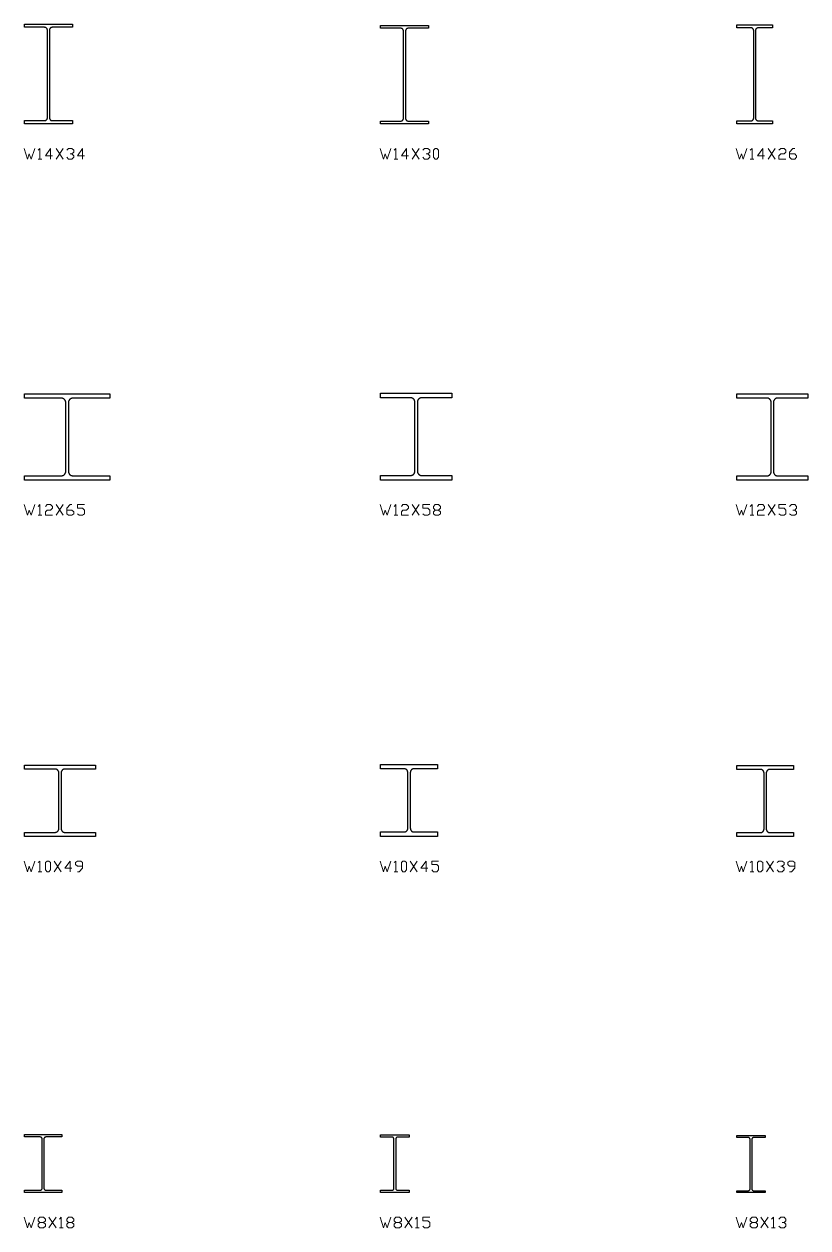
# Model space of a CAD drawing. Header units: inches. Extents: x 0 to 967, y -705 to 45.
# Drawn here: x 750 to 860, y -655 to -486 of the extents above; entities that cross this region are included whole.
import ezdxf

# ---------------------------------------------------------------- set-up
doc = ezdxf.new("R2010")
doc.units = ezdxf.units.IN
doc.header["$MEASUREMENT"] = 0
doc.layers.add('AISC_STEEL', color=7, linetype='Continuous')

msp = doc.modelspace()

# ---------------------------------------------------------------- linework, layer by layer
at = {"color": 3, "lineweight": 0}
for p, q in [((754.45, -504.95), (755.43, -503.45)), ((754.45, -503.45), (755.43, -504.95)), ((804.44, -504.95), (805.42, -503.45)), ((804.44, -503.45), (805.42, -504.95)), ((854.42, -504.95), (855.41, -503.45)), ((854.42, -503.45), (855.41, -504.95)), ((751.92, -504.95), (752.44, -504.95)), ((801.91, -504.95), (802.42, -504.95)), ((851.89, -504.95), (852.41, -504.95)), ((754.45, -554.93), (755.43, -553.44)), ((754.45, -553.44), (755.43, -554.93)), ((804.44, -554.93), (805.42, -553.44)), ((804.44, -553.44), (805.42, -554.93)), ((854.42, -554.93), (855.41, -553.44)), ((854.42, -553.44), (855.41, -554.93)), ((751.92, -554.93), (752.44, -554.93)), ((801.91, -554.93), (802.42, -554.93)), ((807.69, -554.21), (808.16, -554.21)), ((851.89, -554.93), (852.41, -554.93)), ((754.19, -604.97), (755.18, -603.47)), ((754.19, -603.47), (755.18, -604.97)), ((804.18, -604.97), (805.16, -603.47)), ((804.18, -603.47), (805.16, -604.97)), ((854.17, -604.97), (855.15, -603.47)), ((854.17, -603.47), (855.15, -604.97)), ((751.92, -604.97), (752.44, -604.97)), ((801.91, -604.97), (802.42, -604.97)), ((851.89, -604.97), (852.41, -604.97)), ((753.42, -654.96), (754.45, -653.46)), ((753.42, -653.46), (754.45, -654.96)), ((803.41, -654.96), (804.44, -653.46)), ((803.41, -653.46), (804.44, -654.96)), ((853.39, -654.96), (854.42, -653.46)), ((853.39, -653.46), (854.42, -654.96)), ((752.18, -654.18), (752.7, -654.18)), ((754.92, -654.96), (755.43, -654.96)), ((756.21, -654.18), (756.67, -654.18)), ((802.17, -654.18), (802.68, -654.18)), ((804.9, -654.96), (805.42, -654.96)), ((852.15, -654.18), (852.67, -654.18)), ((854.89, -654.96), (855.41, -654.96))]:
    msp.add_line(p, q, dxfattribs=at)
for points in [[(749.96, -503.45), (750.42, -504.95), (750.68, -504.23), (750.94, -504.95), (751.46, -503.45)], [(751.92, -503.71), (752.18, -503.45), (752.18, -504.95)], [(753.94, -504.48), (752.95, -504.48), (753.68, -503.45), (753.68, -504.95)], [(755.95, -503.71), (756.21, -503.45), (756.67, -503.45), (756.93, -503.71), (756.93, -503.97), (756.67, -504.23)], [(758.43, -504.48), (757.45, -504.48), (758.17, -503.45), (758.17, -504.95)], [(799.95, -503.45), (800.41, -504.95), (800.67, -504.23), (800.93, -504.95), (801.44, -503.45)], [(801.91, -503.71), (802.17, -503.45), (802.17, -504.95)], [(803.92, -504.48), (802.94, -504.48), (803.66, -503.45), (803.66, -504.95)], [(805.94, -503.71), (806.19, -503.45), (806.66, -503.45), (806.92, -503.71), (806.92, -503.97), (806.66, -504.23)], [(849.93, -503.45), (850.4, -504.95), (850.66, -504.23), (850.91, -504.95), (851.43, -503.45)], [(851.89, -503.71), (852.15, -503.45), (852.15, -504.95)], [(853.91, -504.48), (852.93, -504.48), (853.65, -503.45), (853.65, -504.95)], [(855.92, -503.71), (856.18, -503.45), (856.65, -503.45), (856.9, -503.71), (856.9, -503.97), (856.65, -504.23), (856.18, -504.23), (855.92, -504.48), (855.92, -504.95), (856.9, -504.95)], [(857.42, -504.23), (858.14, -504.23), (858.4, -504.48), (858.4, -504.69), (858.14, -504.95), (857.68, -504.95), (857.42, -504.69), (857.42, -503.97), (857.88, -503.45), (858.14, -503.45)], [(756.41, -504.23), (756.67, -504.23), (756.93, -504.48), (756.93, -504.69), (756.67, -504.95), (756.21, -504.95), (755.95, -504.69)], [(806.4, -504.23), (806.66, -504.23), (806.92, -504.48), (806.92, -504.69), (806.66, -504.95), (806.19, -504.95), (805.94, -504.69)], [(749.96, -553.44), (750.42, -554.93), (750.68, -554.21), (750.94, -554.93), (751.46, -553.44)], [(751.92, -553.69), (752.18, -553.44), (752.18, -554.93)], [(752.95, -553.69), (753.21, -553.44), (753.68, -553.44), (753.94, -553.69), (753.94, -553.95), (753.68, -554.21), (753.21, -554.21), (752.95, -554.47), (752.95, -554.93), (753.94, -554.93)], [(755.95, -554.21), (756.67, -554.21), (756.93, -554.47), (756.93, -554.73), (756.67, -554.93), (756.21, -554.93), (755.95, -554.73), (755.95, -553.95), (756.41, -553.44), (756.67, -553.44)], [(757.45, -554.73), (757.71, -554.93), (758.17, -554.93), (758.43, -554.73), (758.43, -554.21), (758.17, -553.95), (757.45, -553.95), (757.45, -553.44), (758.43, -553.44)], [(799.95, -553.44), (800.41, -554.93), (800.67, -554.21), (800.93, -554.93), (801.44, -553.44)], [(801.91, -553.69), (802.17, -553.44), (802.17, -554.93)], [(802.94, -553.69), (803.15, -553.44), (803.66, -553.44), (803.92, -553.69), (803.92, -553.95), (803.66, -554.21), (803.15, -554.21), (802.94, -554.47), (802.94, -554.93), (803.92, -554.93)], [(805.94, -554.73), (806.19, -554.93), (806.66, -554.93), (806.92, -554.73), (806.92, -554.21), (806.66, -553.95), (805.94, -553.95), (805.94, -553.44), (806.92, -553.44)], [(849.93, -553.44), (850.4, -554.93), (850.66, -554.21), (850.91, -554.93), (851.43, -553.44)], [(851.89, -553.69), (852.15, -553.44), (852.15, -554.93)], [(852.93, -553.69), (853.13, -553.44), (853.65, -553.44), (853.91, -553.69), (853.91, -553.95), (853.65, -554.21), (853.13, -554.21), (852.93, -554.47), (852.93, -554.93), (853.91, -554.93)], [(855.92, -554.73), (856.18, -554.93), (856.65, -554.93), (856.9, -554.73), (856.9, -554.21), (856.65, -553.95), (855.92, -553.95), (855.92, -553.44), (856.9, -553.44)], [(857.42, -553.69), (857.68, -553.44), (858.14, -553.44), (858.4, -553.69), (858.4, -553.95), (858.14, -554.21)], [(857.88, -554.21), (858.14, -554.21), (858.4, -554.47), (858.4, -554.73), (858.14, -554.93), (857.68, -554.93), (857.42, -554.73)], [(749.96, -603.47), (750.42, -604.97), (750.68, -604.2), (750.94, -604.97), (751.46, -603.47)], [(751.92, -603.68), (752.18, -603.47), (752.18, -604.97)], [(756.67, -604.46), (755.69, -604.46), (756.41, -603.47), (756.41, -604.97)], [(757.45, -604.97), (757.71, -604.97), (758.17, -604.46), (758.17, -603.68), (757.91, -603.47), (757.45, -603.47), (757.19, -603.68), (757.19, -603.94), (757.45, -604.2), (758.17, -604.2)], [(799.95, -603.47), (800.41, -604.97), (800.67, -604.2), (800.93, -604.97), (801.44, -603.47)], [(801.91, -603.68), (802.17, -603.47), (802.17, -604.97)], [(806.66, -604.46), (805.68, -604.46), (806.4, -603.47), (806.4, -604.97)], [(807.18, -604.71), (807.43, -604.97), (807.9, -604.97), (808.16, -604.71), (808.16, -604.2), (807.9, -603.94), (807.18, -603.94), (807.18, -603.47), (808.16, -603.47)], [(849.93, -603.47), (850.4, -604.97), (850.66, -604.2), (850.91, -604.97), (851.43, -603.47)], [(851.89, -603.68), (852.15, -603.47), (852.15, -604.97)], [(855.66, -603.68), (855.92, -603.47), (856.39, -603.47), (856.65, -603.68), (856.65, -603.94), (856.39, -604.2)], [(856.18, -604.2), (856.39, -604.2), (856.65, -604.46), (856.65, -604.71), (856.39, -604.97), (855.92, -604.97), (855.66, -604.71)], [(857.42, -604.97), (857.68, -604.97), (858.14, -604.46), (858.14, -603.68), (857.88, -603.47), (857.42, -603.47), (857.16, -603.68), (857.16, -603.94), (857.42, -604.2), (858.14, -604.2)], [(749.96, -653.46), (750.42, -654.96), (750.68, -654.18), (750.94, -654.96), (751.46, -653.46)], [(754.92, -653.72), (755.18, -653.46), (755.18, -654.96)], [(799.95, -653.46), (800.41, -654.96), (800.67, -654.18), (800.93, -654.96), (801.44, -653.46)], [(804.9, -653.72), (805.16, -653.46), (805.16, -654.96)], [(805.94, -654.7), (806.19, -654.96), (806.66, -654.96), (806.92, -654.7), (806.92, -654.18), (806.66, -653.98), (805.94, -653.98), (805.94, -653.46), (806.92, -653.46)], [(849.93, -653.46), (850.4, -654.96), (850.66, -654.18), (850.91, -654.96), (851.43, -653.46)], [(854.89, -653.72), (855.15, -653.46), (855.15, -654.96)], [(855.92, -653.72), (856.18, -653.46), (856.65, -653.46), (856.9, -653.72), (856.9, -653.98), (856.65, -654.18)], [(856.39, -654.18), (856.65, -654.18), (856.9, -654.44), (856.9, -654.7), (856.65, -654.96), (856.18, -654.96), (855.92, -654.7)]]:
    msp.add_lwpolyline(points, dxfattribs=at)
for points in [[(807.69, -504.95), (807.69, -504.95), (807.9, -504.95), (808.16, -504.69), (808.16, -503.71), (807.9, -503.45), (807.69, -503.45), (807.43, -503.71), (807.43, -504.69)], [(808.16, -554.21), (808.41, -554.47), (808.41, -554.73), (808.16, -554.93), (807.69, -554.93), (807.43, -554.73), (807.43, -554.47), (807.69, -554.21), (807.43, -553.95), (807.43, -553.69), (807.69, -553.44), (808.16, -553.44), (808.41, -553.69), (808.41, -553.95)], [(753.21, -604.97), (753.21, -604.97), (753.42, -604.97), (753.68, -604.71), (753.68, -603.68), (753.42, -603.47), (753.21, -603.47), (752.95, -603.68), (752.95, -604.71)], [(803.15, -604.97), (803.15, -604.97), (803.41, -604.97), (803.66, -604.71), (803.66, -603.68), (803.41, -603.47), (803.15, -603.47), (802.94, -603.68), (802.94, -604.71)], [(853.13, -604.97), (853.13, -604.97), (853.39, -604.97), (853.65, -604.71), (853.65, -603.68), (853.39, -603.47), (853.13, -603.47), (852.93, -603.68), (852.93, -604.71)], [(752.7, -654.18), (752.95, -654.44), (752.95, -654.7), (752.7, -654.96), (752.18, -654.96), (751.92, -654.7), (751.92, -654.44), (752.18, -654.18), (751.92, -653.98), (751.92, -653.72), (752.18, -653.46), (752.7, -653.46), (752.95, -653.72), (752.95, -653.98)], [(756.67, -654.18), (756.93, -654.44), (756.93, -654.7), (756.67, -654.96), (756.21, -654.96), (755.95, -654.7), (755.95, -654.44), (756.21, -654.18), (755.95, -653.98), (755.95, -653.72), (756.21, -653.46), (756.67, -653.46), (756.93, -653.72), (756.93, -653.98)], [(802.68, -654.18), (802.94, -654.44), (802.94, -654.7), (802.68, -654.96), (802.17, -654.96), (801.91, -654.7), (801.91, -654.44), (802.17, -654.18), (801.91, -653.98), (801.91, -653.72), (802.17, -653.46), (802.68, -653.46), (802.94, -653.72), (802.94, -653.98)], [(852.67, -654.18), (852.93, -654.44), (852.93, -654.7), (852.67, -654.96), (852.15, -654.96), (851.89, -654.7), (851.89, -654.44), (852.15, -654.18), (851.89, -653.98), (851.89, -653.72), (852.15, -653.46), (852.67, -653.46), (852.93, -653.72), (852.93, -653.98)]]:
    msp.add_lwpolyline(points, close=True, dxfattribs=at)
at = {"layer": 'AISC_STEEL'}
for points in [[(756.75, -486), (756.75, -486.45), (753.92, -486.45), (753.89, -486.46), (753.86, -486.46), (753.83, -486.47), (753.8, -486.47), (753.77, -486.48), (753.74, -486.49), (753.72, -486.51), (753.69, -486.52), (753.67, -486.54), (753.65, -486.56), (753.62, -486.58), (753.6, -486.61), (753.59, -486.63), (753.57, -486.65), (753.56, -486.68), (753.55, -486.71), (753.54, -486.74), (753.53, -486.77), (753.52, -486.8), (753.52, -486.83), (753.52, -486.85), (753.52, -499.14), (753.52, -499.17), (753.52, -499.2), (753.53, -499.23), (753.54, -499.26), (753.55, -499.29), (753.56, -499.32), (753.57, -499.35), (753.59, -499.37), (753.6, -499.39), (753.62, -499.42), (753.65, -499.44), (753.67, -499.46), (753.69, -499.48), (753.72, -499.49), (753.74, -499.51), (753.77, -499.52), (753.8, -499.53), (753.83, -499.53), (753.86, -499.54), (753.89, -499.54), (753.92, -499.54), (756.75, -499.54), (756.75, -500), (753.38, -500), (750, -500), (750, -499.54), (752.83, -499.54), (752.86, -499.54), (752.89, -499.54), (752.92, -499.53), (752.95, -499.53), (752.98, -499.52), (753.01, -499.51), (753.03, -499.49), (753.06, -499.48), (753.08, -499.46), (753.1, -499.44), (753.13, -499.42), (753.15, -499.39), (753.16, -499.37), (753.18, -499.35), (753.19, -499.32), (753.2, -499.29), (753.21, -499.26), (753.22, -499.23), (753.23, -499.2), (753.23, -499.17), (753.23, -499.14), (753.23, -486.85), (753.23, -486.83), (753.23, -486.8), (753.22, -486.77), (753.21, -486.74), (753.2, -486.71), (753.19, -486.68), (753.18, -486.65), (753.16, -486.63), (753.15, -486.61), (753.13, -486.58), (753.1, -486.56), (753.08, -486.54), (753.06, -486.52), (753.03, -486.51), (753.01, -486.49), (752.98, -486.48), (752.95, -486.47), (752.92, -486.47), (752.89, -486.46), (752.86, -486.46), (752.83, -486.45), (750, -486.45), (750, -486), (753.38, -486)], [(806.73, -486.2), (806.73, -486.58), (803.9, -486.58), (803.87, -486.59), (803.84, -486.59), (803.81, -486.6), (803.78, -486.6), (803.75, -486.61), (803.73, -486.62), (803.7, -486.64), (803.67, -486.65), (803.65, -486.67), (803.63, -486.69), (803.61, -486.71), (803.59, -486.74), (803.57, -486.76), (803.55, -486.79), (803.54, -486.81), (803.53, -486.84), (803.52, -486.87), (803.51, -486.9), (803.5, -486.93), (803.5, -486.96), (803.5, -486.99), (803.5, -499.21), (803.5, -499.24), (803.5, -499.27), (803.51, -499.3), (803.52, -499.33), (803.53, -499.36), (803.54, -499.39), (803.55, -499.42), (803.57, -499.44), (803.59, -499.46), (803.61, -499.49), (803.63, -499.51), (803.65, -499.53), (803.67, -499.55), (803.7, -499.56), (803.73, -499.58), (803.75, -499.59), (803.78, -499.6), (803.81, -499.6), (803.84, -499.61), (803.87, -499.61), (803.9, -499.62), (806.73, -499.62), (806.73, -500), (803.36, -500), (800, -500), (800, -499.62), (802.83, -499.62), (802.86, -499.61), (802.89, -499.61), (802.92, -499.6), (802.95, -499.6), (802.98, -499.59), (803, -499.58), (803.03, -499.56), (803.06, -499.55), (803.08, -499.53), (803.1, -499.51), (803.12, -499.49), (803.14, -499.46), (803.16, -499.44), (803.18, -499.42), (803.19, -499.39), (803.2, -499.36), (803.21, -499.33), (803.22, -499.3), (803.23, -499.27), (803.23, -499.24), (803.23, -499.21), (803.23, -486.99), (803.23, -486.96), (803.23, -486.93), (803.22, -486.9), (803.21, -486.87), (803.2, -486.84), (803.19, -486.81), (803.18, -486.79), (803.16, -486.76), (803.14, -486.74), (803.12, -486.71), (803.1, -486.69), (803.08, -486.67), (803.06, -486.65), (803.03, -486.64), (803, -486.62), (802.98, -486.61), (802.95, -486.6), (802.92, -486.6), (802.89, -486.59), (802.86, -486.59), (802.83, -486.58), (800, -486.58), (800, -486.2), (803.36, -486.2)], [(855.03, -486.1), (855.03, -486.52), (853.04, -486.52), (853.01, -486.52), (852.98, -486.52), (852.95, -486.53), (852.92, -486.54), (852.9, -486.55), (852.87, -486.56), (852.84, -486.57), (852.82, -486.59), (852.79, -486.61), (852.77, -486.63), (852.75, -486.65), (852.73, -486.67), (852.71, -486.69), (852.7, -486.72), (852.68, -486.75), (852.67, -486.77), (852.66, -486.8), (852.65, -486.83), (852.65, -486.86), (852.64, -486.89), (852.64, -486.92), (852.64, -499.18), (852.64, -499.21), (852.65, -499.24), (852.65, -499.27), (852.66, -499.3), (852.67, -499.33), (852.68, -499.35), (852.7, -499.38), (852.71, -499.41), (852.73, -499.43), (852.75, -499.45), (852.77, -499.47), (852.79, -499.49), (852.82, -499.51), (852.84, -499.53), (852.87, -499.54), (852.9, -499.55), (852.92, -499.56), (852.95, -499.57), (852.98, -499.58), (853.01, -499.58), (853.04, -499.58), (855.03, -499.58), (855.03, -500), (852.51, -500), (850, -500), (850, -499.58), (851.99, -499.58), (852.02, -499.58), (852.05, -499.58), (852.08, -499.57), (852.11, -499.56), (852.13, -499.55), (852.16, -499.54), (852.19, -499.53), (852.21, -499.51), (852.24, -499.49), (852.26, -499.47), (852.28, -499.45), (852.3, -499.43), (852.32, -499.41), (852.33, -499.38), (852.35, -499.35), (852.36, -499.33), (852.37, -499.3), (852.38, -499.27), (852.38, -499.24), (852.39, -499.21), (852.39, -499.18), (852.39, -486.92), (852.39, -486.89), (852.38, -486.86), (852.38, -486.83), (852.37, -486.8), (852.36, -486.77), (852.35, -486.75), (852.33, -486.72), (852.32, -486.69), (852.3, -486.67), (852.28, -486.65), (852.26, -486.63), (852.24, -486.61), (852.21, -486.59), (852.19, -486.57), (852.16, -486.56), (852.13, -486.55), (852.11, -486.54), (852.08, -486.53), (852.05, -486.52), (852.02, -486.52), (851.99, -486.52), (850, -486.52), (850, -486.1), (852.51, -486.1)], [(762, -537.9), (762, -538.5), (756.79, -538.5), (756.76, -538.51), (756.73, -538.51), (756.7, -538.51), (756.67, -538.52), (756.65, -538.52), (756.62, -538.53), (756.59, -538.54), (756.56, -538.55), (756.54, -538.56), (756.51, -538.58), (756.48, -538.59), (756.46, -538.61), (756.44, -538.62), (756.41, -538.64), (756.39, -538.66), (756.37, -538.68), (756.35, -538.7), (756.33, -538.72), (756.31, -538.75), (756.3, -538.77), (756.28, -538.79), (756.27, -538.82), (756.25, -538.85), (756.24, -538.87), (756.23, -538.9), (756.22, -538.93), (756.21, -538.96), (756.21, -538.98), (756.2, -539.01), (756.2, -539.04), (756.2, -539.07), (756.2, -539.1), (756.2, -548.8), (756.2, -548.83), (756.2, -548.86), (756.2, -548.89), (756.21, -548.92), (756.21, -548.94), (756.22, -548.97), (756.23, -549), (756.24, -549.03), (756.25, -549.05), (756.27, -549.08), (756.28, -549.11), (756.3, -549.13), (756.31, -549.15), (756.33, -549.18), (756.35, -549.2), (756.37, -549.22), (756.39, -549.24), (756.41, -549.26), (756.44, -549.28), (756.46, -549.29), (756.48, -549.31), (756.51, -549.32), (756.54, -549.34), (756.56, -549.35), (756.59, -549.36), (756.62, -549.37), (756.65, -549.38), (756.67, -549.38), (756.7, -549.39), (756.73, -549.39), (756.76, -549.39), (756.79, -549.39), (762, -549.39), (762, -550), (756, -550), (750, -550), (750, -549.39), (755.21, -549.39), (755.24, -549.39), (755.27, -549.39), (755.3, -549.39), (755.33, -549.38), (755.35, -549.38), (755.38, -549.37), (755.41, -549.36), (755.44, -549.35), (755.46, -549.34), (755.49, -549.32), (755.52, -549.31), (755.54, -549.29), (755.56, -549.28), (755.59, -549.26), (755.61, -549.24), (755.63, -549.22), (755.65, -549.2), (755.67, -549.18), (755.69, -549.15), (755.7, -549.13), (755.72, -549.11), (755.73, -549.08), (755.75, -549.05), (755.76, -549.03), (755.77, -549), (755.78, -548.97), (755.79, -548.94), (755.79, -548.92), (755.8, -548.89), (755.8, -548.86), (755.8, -548.83), (755.8, -548.8), (755.8, -539.1), (755.8, -539.07), (755.8, -539.04), (755.8, -539.01), (755.79, -538.98), (755.79, -538.96), (755.78, -538.93), (755.77, -538.9), (755.76, -538.87), (755.75, -538.85), (755.73, -538.82), (755.72, -538.79), (755.7, -538.77), (755.69, -538.75), (755.67, -538.72), (755.65, -538.7), (755.63, -538.68), (755.61, -538.66), (755.59, -538.64), (755.56, -538.62), (755.54, -538.61), (755.52, -538.59), (755.49, -538.58), (755.46, -538.56), (755.44, -538.55), (755.41, -538.54), (755.38, -538.53), (755.35, -538.52), (755.33, -538.52), (755.3, -538.51), (755.27, -538.51), (755.24, -538.51), (755.21, -538.5), (750, -538.5), (750, -537.9), (756, -537.9)], [(810, -537.8), (810, -538.44), (805.78, -538.44), (805.75, -538.44), (805.72, -538.44), (805.69, -538.45), (805.66, -538.45), (805.63, -538.46), (805.61, -538.47), (805.58, -538.48), (805.55, -538.49), (805.52, -538.5), (805.5, -538.51), (805.47, -538.53), (805.45, -538.54), (805.42, -538.56), (805.4, -538.58), (805.38, -538.6), (805.36, -538.62), (805.34, -538.64), (805.32, -538.66), (805.3, -538.68), (805.28, -538.71), (805.27, -538.73), (805.25, -538.76), (805.24, -538.78), (805.23, -538.81), (805.22, -538.84), (805.21, -538.87), (805.2, -538.89), (805.19, -538.92), (805.19, -538.95), (805.18, -538.98), (805.18, -539.01), (805.18, -539.04), (805.18, -548.76), (805.18, -548.79), (805.18, -548.82), (805.19, -548.85), (805.19, -548.88), (805.2, -548.91), (805.21, -548.93), (805.22, -548.96), (805.23, -548.99), (805.24, -549.02), (805.25, -549.04), (805.27, -549.07), (805.28, -549.09), (805.3, -549.12), (805.32, -549.14), (805.34, -549.16), (805.36, -549.18), (805.38, -549.2), (805.4, -549.22), (805.42, -549.24), (805.45, -549.26), (805.47, -549.27), (805.5, -549.29), (805.52, -549.3), (805.55, -549.31), (805.58, -549.32), (805.61, -549.33), (805.63, -549.34), (805.66, -549.35), (805.69, -549.35), (805.72, -549.36), (805.75, -549.36), (805.78, -549.36), (810, -549.36), (810, -550), (805, -550), (800, -550), (800, -549.36), (804.22, -549.36), (804.25, -549.36), (804.28, -549.36), (804.31, -549.35), (804.34, -549.35), (804.37, -549.34), (804.39, -549.33), (804.42, -549.32), (804.45, -549.31), (804.48, -549.3), (804.5, -549.29), (804.53, -549.27), (804.55, -549.26), (804.58, -549.24), (804.6, -549.22), (804.62, -549.2), (804.64, -549.18), (804.66, -549.16), (804.68, -549.14), (804.7, -549.12), (804.72, -549.09), (804.73, -549.07), (804.75, -549.04), (804.76, -549.02), (804.77, -548.99), (804.78, -548.96), (804.79, -548.93), (804.8, -548.91), (804.81, -548.88), (804.81, -548.85), (804.82, -548.82), (804.82, -548.79), (804.82, -548.76), (804.82, -539.04), (804.82, -539.01), (804.82, -538.98), (804.81, -538.95), (804.81, -538.92), (804.8, -538.89), (804.79, -538.87), (804.78, -538.84), (804.77, -538.81), (804.76, -538.78), (804.75, -538.76), (804.73, -538.73), (804.72, -538.71), (804.7, -538.68), (804.68, -538.66), (804.66, -538.64), (804.64, -538.62), (804.62, -538.6), (804.6, -538.58), (804.58, -538.56), (804.55, -538.54), (804.53, -538.53), (804.5, -538.51), (804.48, -538.5), (804.45, -538.49), (804.42, -538.48), (804.39, -538.47), (804.37, -538.46), (804.34, -538.45), (804.31, -538.45), (804.28, -538.44), (804.25, -538.44), (804.22, -538.44), (800, -538.44), (800, -537.8), (805, -537.8)], [(860, -537.9), (860, -538.48), (855.78, -538.48), (855.75, -538.48), (855.72, -538.48), (855.69, -538.48), (855.66, -538.49), (855.63, -538.49), (855.6, -538.5), (855.57, -538.51), (855.55, -538.52), (855.52, -538.53), (855.49, -538.55), (855.47, -538.56), (855.44, -538.58), (855.42, -538.59), (855.39, -538.61), (855.37, -538.63), (855.35, -538.65), (855.33, -538.67), (855.31, -538.7), (855.29, -538.72), (855.27, -538.74), (855.26, -538.77), (855.24, -538.79), (855.23, -538.82), (855.22, -538.85), (855.21, -538.88), (855.2, -538.9), (855.19, -538.93), (855.18, -538.96), (855.18, -538.99), (855.18, -539.02), (855.17, -539.05), (855.17, -539.08), (855.17, -548.82), (855.17, -548.85), (855.18, -548.88), (855.18, -548.91), (855.18, -548.94), (855.19, -548.97), (855.2, -549), (855.21, -549.02), (855.22, -549.05), (855.23, -549.08), (855.24, -549.11), (855.26, -549.13), (855.27, -549.16), (855.29, -549.18), (855.31, -549.2), (855.33, -549.23), (855.35, -549.25), (855.37, -549.27), (855.39, -549.29), (855.42, -549.31), (855.44, -549.32), (855.47, -549.34), (855.49, -549.35), (855.52, -549.37), (855.55, -549.38), (855.57, -549.39), (855.6, -549.4), (855.63, -549.41), (855.66, -549.41), (855.69, -549.42), (855.72, -549.42), (855.75, -549.42), (855.78, -549.42), (860, -549.42), (860, -550), (855, -550), (850, -550), (850, -549.42), (854.22, -549.42), (854.25, -549.42), (854.28, -549.42), (854.31, -549.42), (854.34, -549.41), (854.37, -549.41), (854.4, -549.4), (854.43, -549.39), (854.45, -549.38), (854.48, -549.37), (854.51, -549.35), (854.53, -549.34), (854.56, -549.32), (854.58, -549.31), (854.61, -549.29), (854.63, -549.27), (854.65, -549.25), (854.67, -549.23), (854.69, -549.2), (854.71, -549.18), (854.73, -549.16), (854.74, -549.13), (854.76, -549.11), (854.77, -549.08), (854.78, -549.05), (854.79, -549.02), (854.8, -549), (854.81, -548.97), (854.82, -548.94), (854.82, -548.91), (854.82, -548.88), (854.83, -548.85), (854.83, -548.82), (854.83, -539.08), (854.83, -539.05), (854.82, -539.02), (854.82, -538.99), (854.82, -538.96), (854.81, -538.93), (854.8, -538.9), (854.79, -538.88), (854.78, -538.85), (854.77, -538.82), (854.76, -538.79), (854.74, -538.77), (854.73, -538.74), (854.71, -538.72), (854.69, -538.7), (854.67, -538.67), (854.65, -538.65), (854.63, -538.63), (854.61, -538.61), (854.58, -538.59), (854.56, -538.58), (854.53, -538.56), (854.51, -538.55), (854.48, -538.53), (854.45, -538.52), (854.43, -538.51), (854.4, -538.5), (854.37, -538.49), (854.34, -538.49), (854.31, -538.48), (854.28, -538.48), (854.25, -538.48), (854.22, -538.48), (850, -538.48), (850, -537.9), (855, -537.9)], [(760, -590), (760, -590.56), (755.67, -590.56), (755.64, -590.56), (755.61, -590.56), (755.58, -590.57), (755.55, -590.57), (755.53, -590.58), (755.5, -590.59), (755.47, -590.6), (755.45, -590.61), (755.42, -590.63), (755.4, -590.64), (755.37, -590.66), (755.35, -590.68), (755.33, -590.7), (755.31, -590.72), (755.29, -590.74), (755.27, -590.76), (755.25, -590.79), (755.24, -590.81), (755.22, -590.84), (755.21, -590.86), (755.2, -590.89), (755.19, -590.92), (755.18, -590.94), (755.18, -590.97), (755.17, -591), (755.17, -591.03), (755.17, -591.06), (755.17, -598.94), (755.17, -598.97), (755.17, -599), (755.18, -599.03), (755.18, -599.06), (755.19, -599.08), (755.2, -599.11), (755.21, -599.14), (755.22, -599.16), (755.24, -599.19), (755.25, -599.21), (755.27, -599.24), (755.29, -599.26), (755.31, -599.28), (755.33, -599.3), (755.35, -599.32), (755.37, -599.34), (755.4, -599.36), (755.42, -599.37), (755.45, -599.39), (755.47, -599.4), (755.5, -599.41), (755.53, -599.42), (755.55, -599.43), (755.58, -599.43), (755.61, -599.44), (755.64, -599.44), (755.67, -599.44), (760, -599.44), (760, -600), (755, -600), (750, -600), (750, -599.44), (754.33, -599.44), (754.36, -599.44), (754.39, -599.44), (754.42, -599.43), (754.45, -599.43), (754.47, -599.42), (754.5, -599.41), (754.53, -599.4), (754.55, -599.39), (754.58, -599.37), (754.6, -599.36), (754.63, -599.34), (754.65, -599.32), (754.67, -599.3), (754.69, -599.28), (754.71, -599.26), (754.73, -599.24), (754.75, -599.21), (754.76, -599.19), (754.78, -599.16), (754.79, -599.14), (754.8, -599.11), (754.81, -599.08), (754.82, -599.06), (754.82, -599.03), (754.83, -599), (754.83, -598.97), (754.83, -598.94), (754.83, -591.06), (754.83, -591.03), (754.83, -591), (754.82, -590.97), (754.82, -590.94), (754.81, -590.92), (754.8, -590.89), (754.79, -590.86), (754.78, -590.84), (754.76, -590.81), (754.75, -590.79), (754.73, -590.76), (754.71, -590.74), (754.69, -590.72), (754.67, -590.7), (754.65, -590.68), (754.63, -590.66), (754.6, -590.64), (754.58, -590.63), (754.55, -590.61), (754.53, -590.6), (754.5, -590.59), (754.47, -590.58), (754.45, -590.57), (754.42, -590.57), (754.39, -590.56), (754.36, -590.56), (754.33, -590.56), (750, -590.56), (750, -590), (755, -590)], [(808.02, -589.9), (808.02, -590.52), (804.68, -590.52), (804.66, -590.52), (804.63, -590.52), (804.6, -590.53), (804.57, -590.53), (804.54, -590.54), (804.51, -590.55), (804.49, -590.56), (804.46, -590.57), (804.43, -590.59), (804.41, -590.6), (804.39, -590.62), (804.36, -590.64), (804.34, -590.66), (804.32, -590.68), (804.3, -590.7), (804.28, -590.72), (804.27, -590.75), (804.25, -590.77), (804.24, -590.8), (804.23, -590.82), (804.22, -590.85), (804.21, -590.88), (804.2, -590.9), (804.19, -590.93), (804.19, -590.96), (804.19, -590.99), (804.18, -591.02), (804.18, -598.88), (804.19, -598.91), (804.19, -598.94), (804.19, -598.97), (804.2, -599), (804.21, -599.02), (804.22, -599.05), (804.23, -599.08), (804.24, -599.1), (804.25, -599.13), (804.27, -599.15), (804.28, -599.18), (804.3, -599.2), (804.32, -599.22), (804.34, -599.24), (804.36, -599.26), (804.39, -599.28), (804.41, -599.3), (804.43, -599.31), (804.46, -599.33), (804.49, -599.34), (804.51, -599.35), (804.54, -599.36), (804.57, -599.37), (804.6, -599.37), (804.63, -599.38), (804.66, -599.38), (804.68, -599.38), (808.02, -599.38), (808.02, -600), (804.01, -600), (800, -600), (800, -599.38), (803.34, -599.38), (803.36, -599.38), (803.39, -599.38), (803.42, -599.37), (803.45, -599.37), (803.48, -599.36), (803.51, -599.35), (803.53, -599.34), (803.56, -599.33), (803.58, -599.31), (803.61, -599.3), (803.63, -599.28), (803.66, -599.26), (803.68, -599.24), (803.7, -599.22), (803.72, -599.2), (803.74, -599.18), (803.75, -599.15), (803.77, -599.13), (803.78, -599.1), (803.79, -599.08), (803.8, -599.05), (803.81, -599.02), (803.82, -599), (803.83, -598.97), (803.83, -598.94), (803.83, -598.91), (803.84, -598.88), (803.84, -591.02), (803.83, -590.99), (803.83, -590.96), (803.83, -590.93), (803.82, -590.9), (803.81, -590.88), (803.8, -590.85), (803.79, -590.82), (803.78, -590.8), (803.77, -590.77), (803.75, -590.75), (803.74, -590.72), (803.72, -590.7), (803.7, -590.68), (803.68, -590.66), (803.66, -590.64), (803.63, -590.62), (803.61, -590.6), (803.58, -590.59), (803.56, -590.57), (803.53, -590.56), (803.51, -590.55), (803.48, -590.54), (803.45, -590.53), (803.42, -590.53), (803.39, -590.52), (803.36, -590.52), (803.34, -590.52), (800, -590.52), (800, -589.9), (804.01, -589.9)], [(857.99, -590.08), (857.99, -590.61), (854.65, -590.61), (854.62, -590.61), (854.59, -590.61), (854.57, -590.62), (854.54, -590.62), (854.51, -590.63), (854.48, -590.64), (854.45, -590.65), (854.43, -590.66), (854.4, -590.68), (854.38, -590.69), (854.35, -590.71), (854.33, -590.73), (854.31, -590.75), (854.29, -590.77), (854.27, -590.79), (854.25, -590.81), (854.23, -590.84), (854.22, -590.86), (854.21, -590.89), (854.19, -590.91), (854.18, -590.94), (854.17, -590.97), (854.17, -590.99), (854.16, -591.02), (854.16, -591.05), (854.15, -591.08), (854.15, -591.11), (854.15, -598.97), (854.15, -599), (854.16, -599.03), (854.16, -599.06), (854.17, -599.09), (854.17, -599.11), (854.18, -599.14), (854.19, -599.17), (854.21, -599.19), (854.22, -599.22), (854.23, -599.24), (854.25, -599.27), (854.27, -599.29), (854.29, -599.31), (854.31, -599.33), (854.33, -599.35), (854.35, -599.37), (854.38, -599.39), (854.4, -599.4), (854.43, -599.42), (854.45, -599.43), (854.48, -599.44), (854.51, -599.45), (854.54, -599.46), (854.57, -599.46), (854.59, -599.47), (854.62, -599.47), (854.65, -599.47), (857.99, -599.47), (857.99, -600), (854, -600), (850, -600), (850, -599.47), (853.34, -599.47), (853.37, -599.47), (853.4, -599.47), (853.42, -599.46), (853.45, -599.46), (853.48, -599.45), (853.51, -599.44), (853.54, -599.43), (853.56, -599.42), (853.59, -599.4), (853.61, -599.39), (853.64, -599.37), (853.66, -599.35), (853.68, -599.33), (853.7, -599.31), (853.72, -599.29), (853.74, -599.27), (853.76, -599.24), (853.77, -599.22), (853.78, -599.19), (853.8, -599.17), (853.81, -599.14), (853.82, -599.11), (853.82, -599.09), (853.83, -599.06), (853.83, -599.03), (853.84, -599), (853.84, -598.97), (853.84, -591.11), (853.84, -591.08), (853.83, -591.05), (853.83, -591.02), (853.82, -590.99), (853.82, -590.97), (853.81, -590.94), (853.8, -590.91), (853.78, -590.89), (853.77, -590.86), (853.76, -590.84), (853.74, -590.81), (853.72, -590.79), (853.7, -590.77), (853.68, -590.75), (853.66, -590.73), (853.64, -590.71), (853.61, -590.69), (853.59, -590.68), (853.56, -590.66), (853.54, -590.65), (853.51, -590.64), (853.48, -590.63), (853.45, -590.62), (853.42, -590.62), (853.4, -590.61), (853.37, -590.61), (853.34, -590.61), (850, -590.61), (850, -590.08), (854, -590.08)], [(755.25, -641.86), (755.25, -642.19), (753.04, -642.19), (753.01, -642.19), (752.98, -642.2), (752.95, -642.2), (752.93, -642.21), (752.9, -642.23), (752.87, -642.24), (752.85, -642.26), (752.83, -642.28), (752.81, -642.3), (752.79, -642.32), (752.78, -642.35), (752.76, -642.38), (752.75, -642.4), (752.75, -642.43), (752.74, -642.46), (752.74, -642.49), (752.74, -649.37), (752.74, -649.4), (752.75, -649.43), (752.75, -649.46), (752.76, -649.48), (752.78, -649.51), (752.79, -649.54), (752.81, -649.56), (752.83, -649.58), (752.85, -649.6), (752.87, -649.62), (752.9, -649.63), (752.93, -649.65), (752.95, -649.66), (752.98, -649.66), (753.01, -649.67), (753.04, -649.67), (755.25, -649.67), (755.25, -650), (752.62, -650), (750, -650), (750, -649.67), (752.21, -649.67), (752.24, -649.67), (752.27, -649.66), (752.3, -649.66), (752.32, -649.65), (752.35, -649.63), (752.38, -649.62), (752.4, -649.6), (752.42, -649.58), (752.44, -649.56), (752.46, -649.54), (752.47, -649.51), (752.49, -649.48), (752.5, -649.46), (752.5, -649.43), (752.51, -649.4), (752.51, -649.37), (752.51, -642.49), (752.51, -642.46), (752.5, -642.43), (752.5, -642.4), (752.49, -642.38), (752.47, -642.35), (752.46, -642.32), (752.44, -642.3), (752.42, -642.28), (752.4, -642.26), (752.38, -642.24), (752.35, -642.23), (752.32, -642.21), (752.3, -642.2), (752.27, -642.2), (752.24, -642.19), (752.21, -642.19), (750, -642.19), (750, -641.86), (752.62, -641.86)], [(804.02, -641.89), (804.02, -642.21), (802.43, -642.21), (802.4, -642.21), (802.37, -642.21), (802.35, -642.22), (802.32, -642.23), (802.29, -642.24), (802.27, -642.26), (802.24, -642.27), (802.22, -642.29), (802.2, -642.31), (802.18, -642.34), (802.17, -642.36), (802.16, -642.39), (802.15, -642.42), (802.14, -642.45), (802.13, -642.48), (802.13, -642.5), (802.13, -649.38), (802.13, -649.41), (802.14, -649.44), (802.15, -649.47), (802.16, -649.5), (802.17, -649.53), (802.18, -649.55), (802.2, -649.58), (802.22, -649.6), (802.24, -649.62), (802.27, -649.63), (802.29, -649.65), (802.32, -649.66), (802.35, -649.67), (802.37, -649.68), (802.4, -649.68), (802.43, -649.68), (804.02, -649.68), (804.02, -650), (802.01, -650), (800, -650), (800, -649.68), (801.59, -649.68), (801.62, -649.68), (801.65, -649.68), (801.67, -649.67), (801.7, -649.66), (801.73, -649.65), (801.75, -649.63), (801.78, -649.62), (801.8, -649.6), (801.82, -649.58), (801.84, -649.55), (801.85, -649.53), (801.86, -649.5), (801.87, -649.47), (801.88, -649.44), (801.89, -649.41), (801.89, -649.38), (801.89, -642.5), (801.89, -642.48), (801.88, -642.45), (801.87, -642.42), (801.86, -642.39), (801.85, -642.36), (801.84, -642.34), (801.82, -642.31), (801.8, -642.29), (801.78, -642.27), (801.75, -642.26), (801.73, -642.24), (801.7, -642.23), (801.67, -642.22), (801.65, -642.21), (801.62, -642.21), (801.59, -642.21), (800, -642.21), (800, -641.89), (802.01, -641.89)], [(854, -642.01), (854, -642.26), (852.41, -642.26), (852.39, -642.27), (852.36, -642.27), (852.33, -642.28), (852.3, -642.29), (852.27, -642.3), (852.25, -642.32), (852.22, -642.33), (852.2, -642.35), (852.18, -642.37), (852.17, -642.4), (852.15, -642.42), (852.14, -642.45), (852.13, -642.48), (852.12, -642.51), (852.12, -642.54), (852.12, -642.57), (852.12, -649.45), (852.12, -649.47), (852.12, -649.5), (852.13, -649.53), (852.14, -649.56), (852.15, -649.59), (852.17, -649.61), (852.18, -649.64), (852.2, -649.66), (852.22, -649.68), (852.25, -649.69), (852.27, -649.71), (852.3, -649.72), (852.33, -649.73), (852.36, -649.74), (852.39, -649.74), (852.41, -649.75), (854, -649.75), (854, -650), (852, -650), (850, -650), (850, -649.75), (851.59, -649.75), (851.61, -649.74), (851.64, -649.74), (851.67, -649.73), (851.7, -649.72), (851.73, -649.71), (851.75, -649.69), (851.78, -649.68), (851.8, -649.66), (851.82, -649.64), (851.83, -649.61), (851.85, -649.59), (851.86, -649.56), (851.87, -649.53), (851.88, -649.5), (851.88, -649.47), (851.88, -649.45), (851.88, -642.57), (851.88, -642.54), (851.88, -642.51), (851.87, -642.48), (851.86, -642.45), (851.85, -642.42), (851.83, -642.4), (851.82, -642.37), (851.8, -642.35), (851.78, -642.33), (851.75, -642.32), (851.73, -642.3), (851.7, -642.29), (851.67, -642.28), (851.64, -642.27), (851.61, -642.27), (851.59, -642.26), (850, -642.26), (850, -642.01), (852, -642.01)]]:
    msp.add_lwpolyline(points, close=True, dxfattribs=at)

doc.saveas('drawing.dxf')
